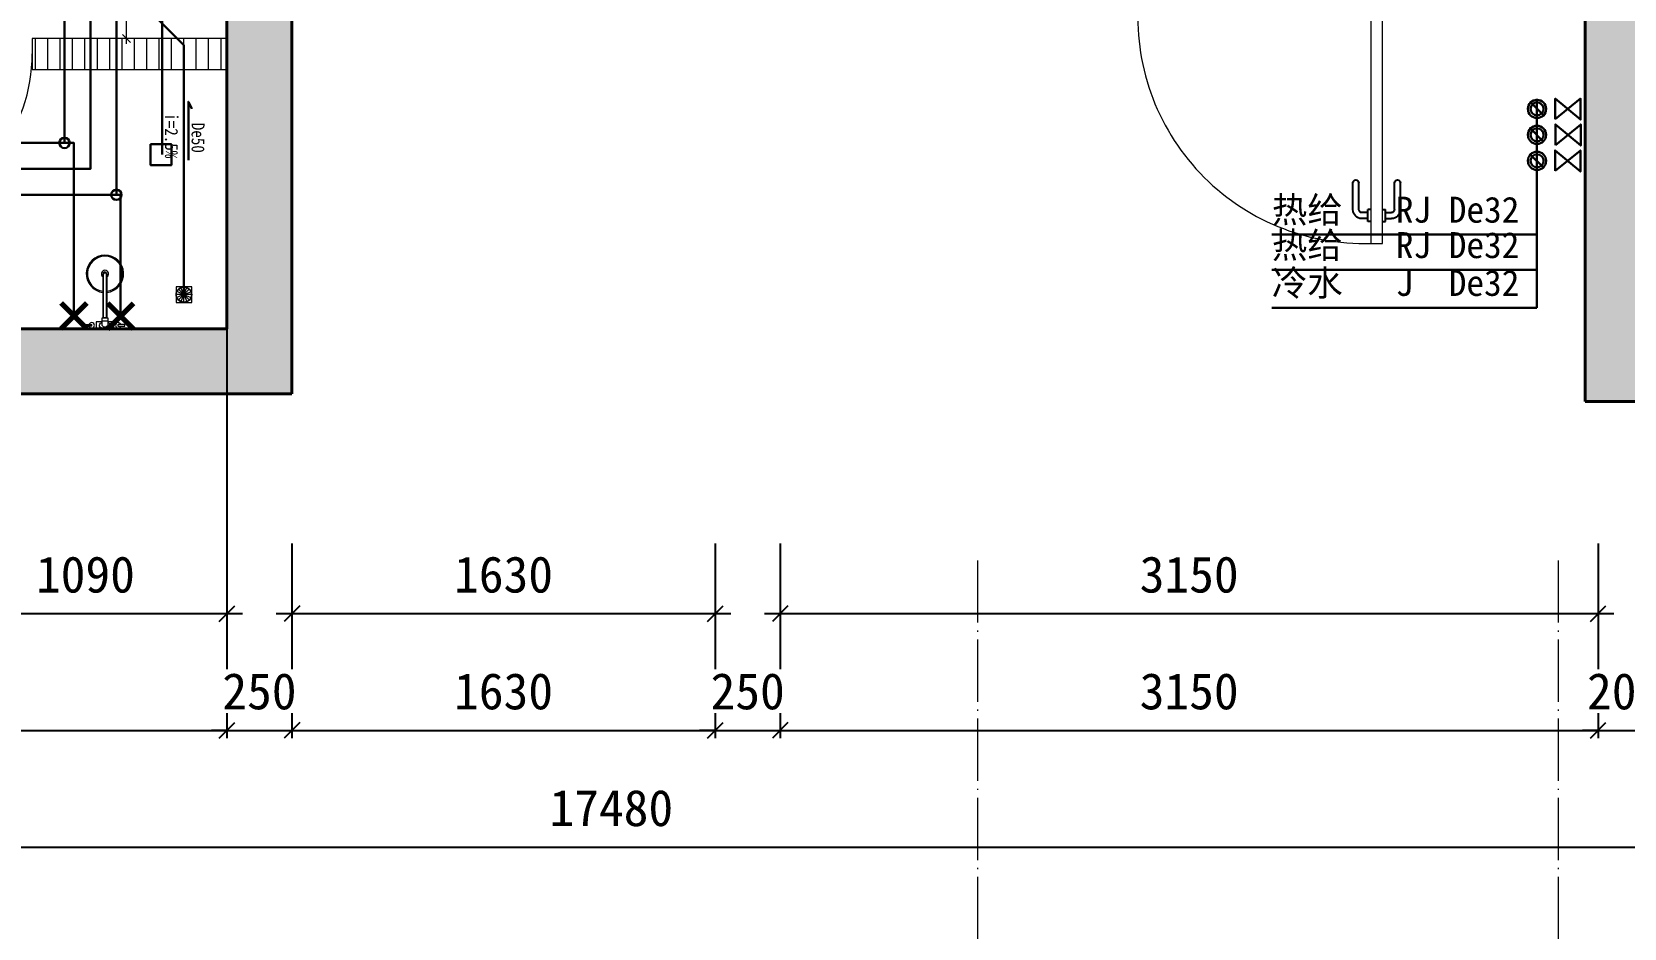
# Model space of a CAD drawing. Header units: millimetres. Extents: x -64529 to 3079702, y -28926 to 77119.
# Drawn here: x -28731 to -22600, y 282 to 3737 of the extents above; entities that cross this region are included whole.
import ezdxf

# ---------------------------------------------------------------- set-up
doc = ezdxf.new("R2010")
doc.units = ezdxf.units.MM
doc.header["$LTSCALE"] = 10
doc.linetypes.add('ACAD_ISO04W100', pattern=[30.5, 24, -3, 0.5, -3])
doc.layers.get('0').update_dxf_attribs({"color": 255})
doc.layers.get('Defpoints').update_dxf_attribs({"color": 255})
for name, color, linetype, lineweight in [('1强弱电插座尺寸', 5, 'Continuous', 0), ('1强电插座布线图', 1, 'Continuous', 30), ('1排水布置图', 1, 'Continuous', 30), ('1浅浅', 251, 'Continuous', 20), ('1给水布置图', 4, 'Continuous', 30), ('1给水平面布置图', 4, 'Continuous', 13), ('A__轴线', 3, 'ACAD_ISO04W100', 0), ('图框', 255, 'Continuous', 0), ('机电', 3, 'Continuous', 0)]:
    doc.layers.add(name, color=color, linetype=linetype, lineweight=lineweight)
doc.layers.add('家具内线', color=8, linetype='Continuous')
doc.styles.get("Standard").update_dxf_attribs({"font": ''})
doc.styles.add('夏建东', font='', dxfattribs={"width": 0.85})
doc.styles.get('Standard').set_extended_font_data('SimSun')
doc.styles.get('夏建东').set_extended_font_data('SimSun')
doc.dimstyles.new('g', dxfattribs={"dimtxt": 100, "dimasz": 31, "dimexe": 21, "dimexo": 30, "dimgap": 31, "dimtad": 1, "dimtih": 1, "dimtoh": 1, "dimdec": 0, "dimrnd": 10, "dimdsep": 46, "dimtxsty": '夏建东', "dimblk": 'OBLIQUE', "dimcen": 2.5, "dimdle": 21, "dimclrd": 5, "dimclre": 5, "dimclrt": 5, "dimadec": 0, "dimazin": 0, "dimtfac": 1, "dimtdec": 0, "dimtmove": 2, "dimatfit": 3, "dimldrblk": 'DOT', "dimfxl": 300, "dimlwd": -1, "dimlwe": -1, "dimarcsym": 1})
doc.dimstyles.new('副本 外标注', dxfattribs={"dimtxt": 140, "dimasz": 60, "dimexe": 30, "dimexo": 30, "dimgap": 80, "dimtad": 1, "dimtoh": 1, "dimdec": 0, "dimtxsty": 'Standard', "dimblk": 'OBLIQUE', "dimcen": 2.5, "dimdle": 60, "dimclrd": 250, "dimclre": 250, "dimclrt": 44, "dimadec": 0, "dimazin": 0, "dimtfac": 1, "dimtdec": 0, "dimtix": 1, "dimtmove": 0, "dimatfit": 3, "dimldrblk": 'DOTSMALL', "dimfxl": 1, "dimtfill": 1, "dimarcsym": 0})

# ---------------------------------------------------------------- blocks, each defined once
blk = doc.blocks.new('热水')
at = {"layer": '图框', "color": 1, "lineweight": 0, "const_width": 40, "elevation": 5662}
for points in [[(228689, 195327), (228490, 195526)], [(228689, 195526), (228490, 195327)]]:
    blk.add_lwpolyline(points, dxfattribs=at)
blk = doc.blocks.new('冷水')
at = {"layer": '图框', "color": 4, "lineweight": 0, "const_width": 40, "elevation": 5662}
for points in [[(228131, 195325), (228330, 195524)], [(228330, 195325), (228131, 195524)]]:
    blk.add_lwpolyline(points, dxfattribs=at)
blk = doc.blocks.new('A$C27FE3D30')
at = {"layer": '机电'}
for p, q in [((-94262, 38463), (-94358, 38463)), ((-94262, 38463), (-94358, 38463)), ((-94166, 38463), (-94358, 38463)), ((-94262, 38463), (-94351, 38501)), ((-94262, 38463), (-94351, 38426)), ((-94262, 38463), (-94330, 38531)), ((-94262, 38463), (-94330, 38396)), ((-94262, 38463), (-94300, 38552)), ((-94262, 38463), (-94300, 38375)), ((-94262, 38367), (-94262, 38559)), ((-94262, 38463), (-94226, 38552)), ((-94262, 38463), (-94195, 38531)), ((-94262, 38463), (-94173, 38499)), ((-94262, 38463), (-94195, 38396)), ((-94262, 38463), (-94226, 38375)), ((-94262, 38463), (-94173, 38428)), ((-94262, 38463), (-94262, 38463))]:
    blk.add_line(p, q, dxfattribs=at)
blk.add_lwpolyline([(-94362, 38363), (-94162, 38363), (-94162, 38563), (-94362, 38563)], close=True, dxfattribs=at)
for radius in [100, 96]:
    blk.add_circle((-94262, 38463), radius, dxfattribs=at)
blk = doc.blocks.new('fewfwfew')
at = {"layer": '家具内线'}
for p, q in [((708216.1, 17817.3), (708216.1, 17730.6)), ((708235.3, 17817.3), (708235.3, 17730.6)), ((708264.2, 17846.2), (708245, 17846.2)), ((708264.2, 17826.9), (708245, 17826.9)), ((708264.2, 17855.9), (708264.2, 17817.3)), ((708273.9, 17855.9), (708264.2, 17855.9)), ((708273.9, 17817.3), (708264.2, 17817.3)), ((708312.4, 17855.9), (708322, 17855.9)), ((708312.4, 17817.3), (708322, 17817.3)), ((708322, 17855.9), (708322, 17817.3)), ((708322, 17846.2), (708341.3, 17846.2)), ((708322, 17826.9), (708341.3, 17826.9)), ((708351, 17817.3), (708351, 17730.6)), ((708370.2, 17817.3), (708370.2, 17730.6))]:
    blk.add_line(p, q, dxfattribs=at)
for centre, radius, start, end in [((708245, 17817.3), 28.9, 90, 180), ((708245, 17817.3), 9.63, 90, 180), ((708341.3, 17817.3), 28.9, 0, 90), ((708341.3, 17817.3), 9.63, 0, 90), ((708225.7, 17730.6), 9.63, 180, 0), ((708360.6, 17730.6), 9.63, 180, 0)]:
    blk.add_arc(centre, radius, start, end, dxfattribs=at)
blk = doc.blocks.new('_Oblique')
at = {"color": 0, "linetype": 'ByBlock', "lineweight": -2}
blk.add_line((-0.5, -0.5), (0.5, 0.5), dxfattribs=at)
blk = doc.blocks.new('*D592')
at = {"layer": '1浅浅', "color": 250, "lineweight": -2, "transparency": 16777216}
for p, q in [((-27730, 1764.5), (-27730, 1464.5)), ((-26100, 1764.5), (-26100, 1464.5)), ((-27790, 1494.5), (-26040, 1494.5))]:
    blk.add_line(p, q, dxfattribs=at)
at = {"layer": 'Defpoints', "color": 0, "lineweight": 30, "transparency": 16777216}
for p in [(-27730, 1794.5), (-26100, 1794.5), (-26100, 1494.5)]:
    blk.add_point(p, dxfattribs=at)
at = {"layer": '1浅浅', "color": 250, "lineweight": -2, "transparency": 16777216, "xscale": 60, "yscale": 60, "zscale": 60, "rotation": 180}
blk.add_blockref('_Oblique', (-27730, 1494.5), dxfattribs=at)
at = {"layer": '1浅浅', "color": 250, "lineweight": -2, "transparency": 16777216, "xscale": 60, "yscale": 60, "zscale": 60}
blk.add_blockref('_Oblique', (-26100, 1494.5), dxfattribs=at)
at = {"layer": '1浅浅', "color": 44, "transparency": 16777216, "insert": (-26915, 1644.5), "char_height": 140, "attachment_point": 5, "bg_fill": 3, "box_fill_scale": 1.1, "bg_fill_color": 256, "bg_fill_true_color": 13158600, "bg_fill_transparency": 14240840}
blk.add_mtext('1630', dxfattribs=at)
blk = doc.blocks.new('_DotSmall')
at = {"color": 0, "linetype": 'ByBlock', "const_width": 0.5}
blk.add_lwpolyline([(-0.0625, 0, 1), (0.0625, 0, 1)], format="xyb", close=True, dxfattribs=at)
blk = doc.blocks.new('*D593')
at = {"layer": '1浅浅', "color": 250, "lineweight": -2, "transparency": 16777216}
for p, q in [((-25850, 1764.5), (-25850, 1464.5)), ((-22700, 1764.5), (-22700, 1464.5)), ((-25910, 1494.5), (-22640, 1494.5))]:
    blk.add_line(p, q, dxfattribs=at)
at = {"layer": 'Defpoints', "color": 0, "lineweight": 30, "transparency": 16777216}
for p in [(-25850, 1794.5), (-22700, 1794.5), (-22700, 1494.5)]:
    blk.add_point(p, dxfattribs=at)
at = {"layer": '1浅浅', "color": 250, "lineweight": -2, "transparency": 16777216, "xscale": 60, "yscale": 60, "zscale": 60, "rotation": 180}
blk.add_blockref('_Oblique', (-25850, 1494.5), dxfattribs=at)
at = {"layer": '1浅浅', "color": 250, "lineweight": -2, "transparency": 16777216, "xscale": 60, "yscale": 60, "zscale": 60}
blk.add_blockref('_Oblique', (-22700, 1494.5), dxfattribs=at)
at = {"layer": '1浅浅', "color": 44, "transparency": 16777216, "insert": (-24275, 1644.5), "char_height": 140, "attachment_point": 5, "bg_fill": 3, "box_fill_scale": 1.1, "bg_fill_color": 256, "bg_fill_true_color": 13158600, "bg_fill_transparency": 3955916}
blk.add_mtext('3150', dxfattribs=at)
blk = doc.blocks.new('*D596')
at = {"layer": '1浅浅', "color": 250, "lineweight": -2, "transparency": 16777216}
for p, q in [((-27730, 1764.5), (-27730, 1014.5)), ((-26100, 1764.5), (-26100, 1014.5)), ((-27790, 1044.5), (-26040, 1044.5))]:
    blk.add_line(p, q, dxfattribs=at)
at = {"layer": 'Defpoints', "color": 0, "lineweight": 30, "transparency": 16777216}
for p in [(-27730, 1794.5), (-26100, 1794.5), (-26100, 1044.5)]:
    blk.add_point(p, dxfattribs=at)
at = {"layer": '1浅浅', "color": 250, "lineweight": -2, "transparency": 16777216, "xscale": 60, "yscale": 60, "zscale": 60, "rotation": 180}
blk.add_blockref('_Oblique', (-27730, 1044.5), dxfattribs=at)
at = {"layer": '1浅浅', "color": 250, "lineweight": -2, "transparency": 16777216, "xscale": 60, "yscale": 60, "zscale": 60}
blk.add_blockref('_Oblique', (-26100, 1044.5), dxfattribs=at)
at = {"layer": '1浅浅', "color": 44, "transparency": 16777216, "insert": (-26915, 1194.5), "char_height": 140, "attachment_point": 5, "bg_fill": 3, "box_fill_scale": 1.1, "bg_fill_color": 256, "bg_fill_true_color": 13158600, "bg_fill_transparency": 14240840}
blk.add_mtext('1630', dxfattribs=at)
blk = doc.blocks.new('*D597')
at = {"layer": '1浅浅', "color": 250, "lineweight": -2, "transparency": 16777216}
for p, q in [((-25850, 1764.5), (-25850, 1014.5)), ((-22700, 1764.5), (-22700, 1014.5)), ((-25910, 1044.5), (-22640, 1044.5))]:
    blk.add_line(p, q, dxfattribs=at)
at = {"layer": 'Defpoints', "color": 0, "lineweight": 30, "transparency": 16777216}
for p in [(-25850, 1794.5), (-22700, 1794.5), (-22700, 1044.5)]:
    blk.add_point(p, dxfattribs=at)
at = {"layer": '1浅浅', "color": 250, "lineweight": -2, "transparency": 16777216, "xscale": 60, "yscale": 60, "zscale": 60, "rotation": 180}
blk.add_blockref('_Oblique', (-25850, 1044.5), dxfattribs=at)
at = {"layer": '1浅浅', "color": 250, "lineweight": -2, "transparency": 16777216, "xscale": 60, "yscale": 60, "zscale": 60}
blk.add_blockref('_Oblique', (-22700, 1044.5), dxfattribs=at)
at = {"layer": '1浅浅', "color": 44, "transparency": 16777216, "insert": (-24275, 1194.5), "char_height": 140, "attachment_point": 5, "bg_fill": 3, "box_fill_scale": 1.1, "bg_fill_color": 256, "bg_fill_true_color": 13158600, "bg_fill_transparency": 14240324}
blk.add_mtext('3150', dxfattribs=at)
blk = doc.blocks.new('*D599')
at = {"layer": '1浅浅', "color": 250, "lineweight": -2, "transparency": 16777216}
for p, q in [((-35240, 1764.5), (-35240, 564.5)), ((-17760, 1764.5), (-17760, 564.5)), ((-35300, 594.5), (-17700, 594.5))]:
    blk.add_line(p, q, dxfattribs=at)
at = {"layer": 'Defpoints', "color": 0, "lineweight": 30, "transparency": 16777216}
for p in [(-35240, 1794.5), (-17760, 1794.5), (-17760, 594.5)]:
    blk.add_point(p, dxfattribs=at)
at = {"layer": '1浅浅', "color": 250, "lineweight": -2, "transparency": 16777216, "xscale": 60, "yscale": 60, "zscale": 60, "rotation": 180}
blk.add_blockref('_Oblique', (-35240, 594.5), dxfattribs=at)
at = {"layer": '1浅浅', "color": 250, "lineweight": -2, "transparency": 16777216, "xscale": 60, "yscale": 60, "zscale": 60}
blk.add_blockref('_Oblique', (-17760, 594.5), dxfattribs=at)
at = {"layer": '1浅浅', "color": 44, "transparency": 16777216, "insert": (-26500, 744.5), "char_height": 140, "attachment_point": 5, "bg_fill": 3, "box_fill_scale": 1.1, "bg_fill_color": 256, "bg_fill_true_color": 13158600, "bg_fill_transparency": 14240840}
blk.add_mtext('17480', dxfattribs=at)
blk = doc.blocks.new('*D619')
at = {"layer": '1浅浅', "color": 250, "lineweight": -2, "transparency": 16777216}
for p, q in [((-30320, 2861.5), (-30320, 1014.5)), ((-27980, 2861.5), (-27980, 1014.5)), ((-30380, 1044.5), (-27920, 1044.5))]:
    blk.add_line(p, q, dxfattribs=at)
at = {"layer": 'Defpoints', "color": 0, "lineweight": 30, "transparency": 16777216}
for p in [(-30320, 2891.5), (-27980, 2891.5), (-27980, 1044.5)]:
    blk.add_point(p, dxfattribs=at)
at = {"layer": '1浅浅', "color": 250, "lineweight": -2, "transparency": 16777216, "xscale": 60, "yscale": 60, "zscale": 60, "rotation": 180}
blk.add_blockref('_Oblique', (-30320, 1044.5), dxfattribs=at)
at = {"layer": '1浅浅', "color": 250, "lineweight": -2, "transparency": 16777216, "xscale": 60, "yscale": 60, "zscale": 60}
blk.add_blockref('_Oblique', (-27980, 1044.5), dxfattribs=at)
at = {"layer": '1浅浅', "color": 44, "transparency": 16777216, "insert": (-29150, 1194.5), "char_height": 140, "attachment_point": 5, "bg_fill": 3, "box_fill_scale": 1.1, "bg_fill_color": 256, "bg_fill_true_color": 13158600, "bg_fill_transparency": 14240840}
blk.add_mtext('2340', dxfattribs=at)
blk = doc.blocks.new('*D625')
at = {"layer": '1浅浅', "color": 250, "lineweight": -2, "transparency": 16777216}
for p, q in [((-27980, 1464.5), (-27980, 1014.5)), ((-27730, 1464.5), (-27730, 1014.5)), ((-27980, 1044.5), (-28040, 1044.5)), ((-27980, 1044.5), (-27730, 1044.5)), ((-27730, 1044.5), (-27670, 1044.5))]:
    blk.add_line(p, q, dxfattribs=at)
at = {"layer": 'Defpoints', "color": 0, "lineweight": 30, "transparency": 16777216}
for p in [(-27980, 1494.5), (-27730, 1494.5), (-27730, 1044.5)]:
    blk.add_point(p, dxfattribs=at)
at = {"layer": '1浅浅', "color": 250, "lineweight": -2, "transparency": 16777216, "xscale": 60, "yscale": 60, "zscale": 60}
blk.add_blockref('_Oblique', (-27980, 1044.5), dxfattribs=at)
at = {"layer": '1浅浅', "color": 250, "lineweight": -2, "transparency": 16777216, "xscale": 60, "yscale": 60, "zscale": 60, "rotation": 180}
blk.add_blockref('_Oblique', (-27730, 1044.5), dxfattribs=at)
at = {"layer": '1浅浅', "color": 44, "transparency": 16777216, "insert": (-27855, 1194.5), "char_height": 140, "attachment_point": 5, "bg_fill": 3, "box_fill_scale": 1.1, "bg_fill_color": 256, "bg_fill_true_color": 13158600, "bg_fill_transparency": 3955916}
blk.add_mtext('250', dxfattribs=at)
blk = doc.blocks.new('*D626')
at = {"layer": '1浅浅', "color": 250, "lineweight": -2, "transparency": 16777216}
for p, q in [((-26100, 1464.5), (-26100, 1014.5)), ((-25850, 1464.5), (-25850, 1014.5)), ((-26100, 1044.5), (-26160, 1044.5)), ((-26100, 1044.5), (-25850, 1044.5)), ((-25850, 1044.5), (-25790, 1044.5))]:
    blk.add_line(p, q, dxfattribs=at)
at = {"layer": 'Defpoints', "color": 0, "lineweight": 30, "transparency": 16777216}
for p in [(-26100, 1494.5), (-25850, 1494.5), (-25850, 1044.5)]:
    blk.add_point(p, dxfattribs=at)
at = {"layer": '1浅浅', "color": 250, "lineweight": -2, "transparency": 16777216, "xscale": 60, "yscale": 60, "zscale": 60}
blk.add_blockref('_Oblique', (-26100, 1044.5), dxfattribs=at)
at = {"layer": '1浅浅', "color": 250, "lineweight": -2, "transparency": 16777216, "xscale": 60, "yscale": 60, "zscale": 60, "rotation": 180}
blk.add_blockref('_Oblique', (-25850, 1044.5), dxfattribs=at)
at = {"layer": '1浅浅', "color": 44, "transparency": 16777216, "insert": (-25975, 1194.5), "char_height": 140, "attachment_point": 5, "bg_fill": 3, "box_fill_scale": 1.1, "bg_fill_color": 256, "bg_fill_true_color": 13158600, "bg_fill_transparency": 14240324}
blk.add_mtext('250', dxfattribs=at)
blk = doc.blocks.new('*D627')
at = {"layer": '1浅浅', "color": 250, "lineweight": -2, "transparency": 16777216}
for p, q in [((-22700, 1464.5), (-22700, 1014.5)), ((-22500, 1464.5), (-22500, 1014.5)), ((-22700, 1044.5), (-22760, 1044.5)), ((-22700, 1044.5), (-22500, 1044.5)), ((-22500, 1044.5), (-22440, 1044.5))]:
    blk.add_line(p, q, dxfattribs=at)
at = {"layer": 'Defpoints', "color": 0, "lineweight": 30, "transparency": 16777216}
for p in [(-22700, 1494.5), (-22500, 1494.5), (-22500, 1044.5)]:
    blk.add_point(p, dxfattribs=at)
at = {"layer": '1浅浅', "color": 250, "lineweight": -2, "transparency": 16777216, "xscale": 60, "yscale": 60, "zscale": 60}
blk.add_blockref('_Oblique', (-22700, 1044.5), dxfattribs=at)
at = {"layer": '1浅浅', "color": 250, "lineweight": -2, "transparency": 16777216, "xscale": 60, "yscale": 60, "zscale": 60, "rotation": 180}
blk.add_blockref('_Oblique', (-22500, 1044.5), dxfattribs=at)
at = {"layer": '1浅浅', "color": 44, "transparency": 16777216, "insert": (-22600, 1194.5), "char_height": 140, "attachment_point": 5, "bg_fill": 3, "box_fill_scale": 1.1, "bg_fill_color": 256, "bg_fill_true_color": 13158600, "bg_fill_transparency": 11452508}
blk.add_mtext('200', dxfattribs=at)
blk = doc.blocks.new('20180421.144813')
at = {"layer": 'A__轴线'}
for p, q in [((13374.5, 2405.4), (13374.5, 800)), ((15610.5, 2405.4), (15610.5, 800))]:
    blk.add_line(p, q, dxfattribs=at)
blk = doc.blocks.new('*D684')
at = {"layer": '1强弱电插座尺寸', "color": 5, "transparency": 16777216}
for p, q in [((-28367.1, 4542.5), (-28367.1, 4197.5)), ((-28010, 4521.5), (-28388.1, 4521.5)), ((-28367.1, 3690.5), (-28367.1, 4035.5)), ((-28010, 3711.5), (-28388.1, 3711.5))]:
    blk.add_line(p, q, dxfattribs=at)
at = {"layer": 'Defpoints', "color": 0, "lineweight": 30, "transparency": 16777216}
for p in [(-27980, 4521.5), (-28367.1, 3711.5), (-27980, 3711.5)]:
    blk.add_point(p, dxfattribs=at)
at = {"layer": '1强弱电插座尺寸', "color": 5, "transparency": 16777216, "xscale": 31, "yscale": 31, "zscale": 31}
for p, rotation in [((-28367.1, 4521.5), 90), ((-28367.1, 3711.5), 270)]:
    blk.add_blockref('_Oblique', p, dxfattribs=dict(at, rotation=rotation))
at = {"layer": '1强弱电插座尺寸', "color": 5, "transparency": 16777216, "insert": (-28367.1, 4116.5), "char_height": 100, "attachment_point": 5, "style": '夏建东'}
blk.add_mtext('810', dxfattribs=at)
blk = doc.blocks.new('_Dot')
at = {"color": 0, "linetype": 'ByBlock', "lineweight": -2}
blk.add_line((-0.5, 0), (-1, 0), dxfattribs=at)
at = {"color": 0, "linetype": 'ByBlock', "const_width": 0.5}
blk.add_lwpolyline([(-0.25, 0, 1), (0.25, 0, 1)], format="xyb", close=True, dxfattribs=at)
blk = doc.blocks.new('*D649')
at = {"layer": '1浅浅', "color": 250, "lineweight": -2, "transparency": 16777216}
for p, q in [((-29070, 2861.5), (-29070, 1464.5)), ((-27980, 2861.5), (-27980, 1464.5)), ((-29130, 1494.5), (-27920, 1494.5))]:
    blk.add_line(p, q, dxfattribs=at)
at = {"layer": 'Defpoints', "color": 0, "lineweight": 30, "transparency": 16777216}
for p in [(-29070, 2891.5), (-27980, 2891.5), (-27980, 1494.5)]:
    blk.add_point(p, dxfattribs=at)
at = {"layer": '1浅浅', "color": 250, "lineweight": -2, "transparency": 16777216, "xscale": 60, "yscale": 60, "zscale": 60, "rotation": 180}
blk.add_blockref('_Oblique', (-29070, 1494.5), dxfattribs=at)
at = {"layer": '1浅浅', "color": 250, "lineweight": -2, "transparency": 16777216, "xscale": 60, "yscale": 60, "zscale": 60}
blk.add_blockref('_Oblique', (-27980, 1494.5), dxfattribs=at)
at = {"layer": '1浅浅', "color": 44, "transparency": 16777216, "insert": (-28525, 1644.5), "char_height": 140, "attachment_point": 5, "bg_fill": 3, "box_fill_scale": 1.1, "bg_fill_color": 256, "bg_fill_true_color": 13158600, "bg_fill_transparency": 11485132}
blk.add_mtext('1090', dxfattribs=at)

msp = doc.modelspace()

# ---------------------------------------------------------------- hatches: boundary and pattern name
at = {"layer": '1浅浅'}
h = msp.add_hatch(color=251, dxfattribs=at)
h.dxf.hatch_style = 1
h.paths.add_polyline_path([(-35490, 3071.5), (-35240, 3071.5), (-35240, 2591.5), (-27980, 2591.5), (-27980, 6651.5), (-27980, 6851.5), (-27730, 6851.5), (-27730, 2341.5), (-35490, 2341.5)])
h = msp.add_hatch(color=251, dxfattribs=at)
h.dxf.hatch_style = 1
h.paths.add_polyline_path([(-22500, 6651.5), (-22700, 6651.5), (-22700, 4111.5), (-22500, 4111.5)])
h.paths.add_polyline_path([(-19040, 2631.5), (-19040, 2701.5), (-19290, 2701.5), (-19290, 2561.5), (-22500, 2561.5), (-22500, 4111.5), (-23500, 4111.5), (-23500, 3861.5), (-22750, 3861.5), (-22750, 2311.5), (-19040, 2311.5)])
h.paths.add_polyline_path([(-17510, 2631.5), (-17760, 2631.5), (-19040, 2631.5), (-19040, 2381.5), (-17510, 2381.5)])
h.paths.add_polyline_path([(-17510, 4631.5), (-17760, 4631.5), (-17760, 4231.5), (-19290, 4231.5), (-19290, 4081.5), (-19290, 3911.5), (-19040, 3911.5), (-19040, 3981.5), (-17510, 3981.5)])
at = {"layer": '1浅浅', "lineweight": 0}
h = msp.add_hatch(dxfattribs=at)
h.set_pattern_fill('ANSI31', color=251, scale=15, angle=45, style=0)
h.set_pattern_definition([(90, (-28765, 3591.55), (-47.625, 0), [])])
h.paths.add_polyline_path([(-28730, 3591.5), (-27980, 3591.5), (-27980, 3711.5), (-28730, 3711.5)])

# ---------------------------------------------------------------- linework, layer by layer
at = {"layer": '1强电插座布线图', "color": 2, "linetype": 'Continuous', "lineweight": 30}
msp.add_lwpolyline([(-27148, 12511.5), (-27148, 12087.7, 0.414214), (-27048, 11987.7), (-25933.8, 11987.7, -0.414214), (-25833.8, 11887.7), (-25833.8, 7909.9, -0.414214), (-25933.8, 7809.9), (-28130, 7809.9, 0.414214), (-28230, 7709.9), (-28230, 3263.3)], format="xyb", dxfattribs=at)
msp.add_lwpolyline([(-28274.2, 3303.3), (-28194.2, 3303.3), (-28194.2, 3223.3), (-28274.2, 3223.3)], close=True, dxfattribs=at)
at = {"layer": '1排水布置图', "linetype": 'Continuous', "lineweight": 30}
msp.add_lwpolyline([(-28146, 2724.1), (-28146, 3685), (-28246, 3785), (-28290.9, 3785)], dxfattribs=at)
at = {"layer": '1排水布置图', "elevation": 0}
msp.add_lwpolyline([(-28128.6, 3242.5), (-28128.6, 3467.2), (-28115.7, 3440.4)], dxfattribs=at)
at = {"layer": '1浅浅', "color": 251, "lineweight": 40}
for p, q in [((-27980, 4651.5), (-27980, 2591.5)), ((-27980, 3954.8), (-27980, 2591.5)), ((-27730, 3861.5), (-27730, 2341.5)), ((-22750, 3861.5), (-22750, 2311.5)), ((-27980, 2591.5), (-27980, 3591.5)), ((-27980, 2591.5), (-27980, 3491.5)), ((-35240, 2591.5), (-27980, 2591.5)), ((-27980, 2591.5), (-29499.9, 2591.5)), ((-27980, 2591.5), (-28880, 2591.5)), ((-35490, 2341.5), (-27730, 2341.5)), ((-35490, 2341.5), (-27730, 2341.5)), ((-22750, 2311.5), (-19040, 2311.5))]:
    msp.add_line(p, q, dxfattribs=at)
at = {"layer": '1浅浅', "color": 251, "ltscale": 0.05}
msp.add_line((-28461.1, 2623.5), (-28438.8, 2623.5), dxfattribs=at)
at = {"layer": '1浅浅', "color": 251, "lineweight": 15}
msp.add_lwpolyline([(-23530, 3862), (-23575.9, 3861.9), (-23575.9, 2921), (-23530, 2921.2)], close=True, dxfattribs=at)
at = {"layer": '1浅浅', "color": 251}
msp.add_lwpolyline([(-28730, 3591.5), (-27980, 3591.5), (-27980, 3711.5), (-28730, 3711.5)], close=True, dxfattribs=at)
at = {"layer": '1浅浅', "color": 251, "ltscale": 0.05}
for points in [[(-28442.8, 2804), (-28442.8, 2634.8), (-28457.2, 2634.8), (-28457.2, 2804)], [(-28445, 2804), (-28445, 2634.8), (-28454.9, 2634.8), (-28454.9, 2804)], [(-28501.2, 2602.8), (-28527, 2602.8), (-28527, 2608.2), (-28501.2, 2608.2)], [(-28461.1, 2619.5), (-28484.1, 2619.5), (-28484.1, 2591.5), (-28415.9, 2591.5), (-28415.9, 2619.5), (-28438.8, 2619.5)], [(-28461.1, 2605.5), (-28461.1, 2634.8), (-28438.8, 2634.8), (-28438.8, 2605.5)], [(-28398.7, 2602.8), (-28372.9, 2602.8), (-28372.9, 2608.2), (-28398.7, 2608.2)]]:
    msp.add_lwpolyline(points, dxfattribs=at)
at = {"layer": '1浅浅', "color": 251, "lineweight": 9}
for centre, radius, start, end in [((-23601, 3792.6), 871.8, 175.43088, 271.65009), ((-29361, 3651.5), 631, 321.48717, 0)]:
    msp.add_arc(centre, radius, start, end, dxfattribs=at)
at = {"layer": '1浅浅', "color": 251, "ltscale": 0.05}
for centre, radius, start, end in [((-28450, 2804), 72, 276.14194, 263.85806), ((-28450, 2804), 67.5, 276.14194, 263.85806), ((-28450, 2804), 13.7, 301.68906, 238.31094), ((-28450, 2804), 7.22, 0, 180), ((-28450, 2804), 4.97, 0, 180), ((-28501.2, 2605.5), 10.5, 194.80566, 165.19434), ((-28503.2, 2605.5), 3.3, 305.40497, 54.59503), ((-28450, 2613.8), 13.9, 216.66297, 323.33703), ((-28398.7, 2605.5), 10.5, 14.80566, 345.19434), ((-28396.8, 2605.5), 3.3, 125.40497, 234.59503)]:
    msp.add_arc(centre, radius, start, end, dxfattribs=at)
at = {"layer": '1浅浅', "color": 251, "ltscale": 0.05, "extrusion": (0, 0, -1)}
msp.add_ellipse((-28450, 2605.5), major_axis=(21.5, 0), ratio=0.568478, start_param=-1.025813, end_param=4.167405, dxfattribs=at)
at = {"layer": '1给水平面布置图', "linetype": 'Continuous', "lineweight": 30}
for p, q in [((-22963.7, 3467.7), (-22907.3, 3411.3)), ((-22965.1, 3367.7), (-22908.7, 3311.3)), ((-22964.6, 3267.1, 0), (-22908.2, 3210.7, 0))]:
    msp.add_line(p, q, dxfattribs=at)
at = {"layer": '1给水平面布置图', "color": 1, "linetype": 'Continuous', "lineweight": 30}
for points in [[(-19668.4, 2598.5), (-19668.4, 3339.5), (-21485.9, 3339.5), (-21485.9, 6490.4), (-17968.2, 6490.4), (-17968.2, 6590.4), (-21485.9, 6590.4), (-21485.9, 7415.4), (-22350.7, 7415.4), (-22350.7, 15686.1), (-27453.4, 15686.1), (-27453.4, 17010.2), (-27553.4, 17010.2), (-27553.4, 15586.1), (-22450.7, 15586.1), (-22450.7, 7415.4), (-28505.7, 7415.4), (-28505.7, 3208.6), (-29825.7, 3208.6), (-29825.7, 3108.6), (-28405.7, 3108.6), (-28405.7, 7315.4)], [(-28389.6, 2641.3), (-28389.6, 3108.6), (-28405.7, 3108.6)]]:
    msp.add_lwpolyline(points, dxfattribs=at)
at = {"layer": '1给水平面布置图', "linetype": 'Continuous', "lineweight": 30}
for points in [[(-19568.4, 2598.5), (-19568.4, 3439.5), (-21385.9, 3439.5), (-21385.9, 7515.4), (-28605.7, 7515.4), (-28605.7, 3308.6)], [(-22865.4, 3400.4), (-22865.4, 3479.7), (-22767.7, 3398.2), (-22767.7, 3479.7), (-22865.4, 3400.4)], [(-22864.7, 3300.4), (-22864.7, 3379.7), (-22767, 3298.2), (-22767, 3379.7), (-22864.7, 3300.4)], [(-28605.7, 3308.6), (-30005.5, 3308.6), (-30005.5, 2941.9)], [(-28569.4, 2641.9), (-28569.4, 3308.6), (-28605.7, 3308.6)], [(-22865.9, 3200.4), (-22865.9, 3279.7), (-22768.2, 3198.2), (-22768.2, 3279.7), (-22865.9, 3200.4)]]:
    msp.add_lwpolyline(points, dxfattribs=at)
at = {"layer": '1给水平面布置图', "linetype": 'Continuous', "lineweight": 30, "elevation": 0}
msp.add_lwpolyline([(-22936.4, 2673.1), (-22936.4, 3478.6)], dxfattribs=at)
at = {"layer": '1给水平面布置图', "color": 4, "lineweight": 30, "elevation": 0}
for points in [[(-23956.5, 2955.4), (-22936.4, 2955.4)], [(-23956.5, 2818.9), (-22936.4, 2818.9)], [(-23956.5, 2673.1), (-22936.4, 2673.1)]]:
    msp.add_lwpolyline(points, dxfattribs=at)
at = {"layer": '1给水平面布置图', "linetype": 'Continuous', "lineweight": 30}
for centre, radius in [((-22935.5, 3439.5), 35), ((-22935.5, 3439.5), 25), ((-22935.5, 3339.5), 35), ((-28605.7, 3308.6), 20), ((-22935.5, 3339.5), 25), ((-22935.5, 3239.5), 35), ((-22935.5, 3239.5), 25)]:
    msp.add_circle(centre, radius, dxfattribs=at)
at = {"layer": '1给水平面布置图', "color": 1, "linetype": 'Continuous', "lineweight": 30}
msp.add_circle((-28405.7, 3108.6), 20, dxfattribs=at)

# ---------------------------------------------------------------- block references
at = {"layer": '1排水布置图', "lineweight": 0, "xscale": 0.3018150581046939, "yscale": 0.3018150581046939, "zscale": 0.3018150580482836}
msp.add_blockref('A$C27FE3D30', (303.8, -8884.7), dxfattribs=at)
at = {"layer": '1浅浅', "color": 251, "lineweight": 0, "xscale": -1.190698254329618, "yscale": 1.19069825434417, "zscale": 1.190698254342619, "rotation": 180}
msp.add_blockref('fewfwfew', (-866916.4, 24266.5), dxfattribs=at)
at = {"layer": '1给水布置图', "color": 7, "xscale": -0.5, "yscale": 0.5, "zscale": 0.5, "rotation": 180}
for name in ['冷水', '热水']:
    msp.add_blockref(name, (-142684.5, 100354.3, -2830.9), dxfattribs=at)

# ---------------------------------------------------------------- texts
at = {"layer": '1排水布置图', "char_height": 50, "width": 69.646, "attachment_point": 3, "rotation": 270, "style": '夏建东'}
for s, insert in [('i=2.5%', (-28168.6, 3249.4, 0)), ('De50', (-28066.2, 3270.4, 0))]:
    msp.add_mtext(s, dxfattribs=dict(at, insert=insert))
at = {"layer": '1给水平面布置图', "color": 4, "lineweight": 30, "char_height": 100, "attachment_point": 1}
for s, insert in [('{\\C1;热给   RJ De32}', (-23956.5, 3101.2, 0)), ('{\\C1;热给   RJ De32}', (-23956.5, 2964.7, 0)), ('{\\C256;冷水 }  J  De32', (-23956.5, 2818.9, 0))]:
    msp.add_mtext(s, dxfattribs=dict(at, insert=insert))

# ---------------------------------------------------------------- dimensions: what is measured, and where the dimension line sits
at = {"layer": '1强弱电插座尺寸', "color": 5}
dim = msp.add_linear_dim(base=(-28367.1, 3711.5), p1=(-27980, 4521.5), p2=(-27980, 3711.5), angle=90, dimstyle='g', dxfattribs=at)
dim.commit()
dim.dimension.update_dxf_attribs({"geometry": '*D684', "text_midpoint": (-28367.1, 4116.5)})
at = {"layer": '1浅浅', "color": 251}
for base, p1, p2, picture, middle in [((-26100, 1494.5), (-27730, 1794.5), (-26100, 1794.5), '*D592', (-26915, 1644.5)), ((-22700, 1494.5), (-25850, 1794.5), (-22700, 1794.5), '*D593', (-24275, 1644.5))]:
    dim = msp.add_linear_dim(base=base, p1=p1, p2=p2, dimstyle='副本 外标注', dxfattribs=at)
    dim.commit()
    dim.dimension.update_dxf_attribs({"geometry": picture, "text_midpoint": middle})

# ---------------------------------------------------------------- next in the draw order: dimensions: what is measured, and where the dimension line sits
for base, p1, p2, picture, middle in [((-26100, 1044.5), (-27730, 1794.5), (-26100, 1794.5), '*D596', (-26915, 1194.5)), ((-22700, 1044.5), (-25850, 1794.5), (-22700, 1794.5), '*D597', (-24275, 1194.5))]:
    dim = msp.add_linear_dim(base=base, p1=p1, p2=p2, dimstyle='副本 外标注', dxfattribs=at)
    dim.commit()
    dim.dimension.update_dxf_attribs({"geometry": picture, "text_midpoint": middle})

# ---------------------------------------------------------------- next in the draw order: dimensions: what is measured, and where the dimension line sits
dim = msp.add_linear_dim(base=(-17760, 594.5), p1=(-35240, 1794.5), p2=(-17760, 1794.5), dimstyle='副本 外标注', dxfattribs=at)
dim.commit()
dim.dimension.update_dxf_attribs({"geometry": '*D599', "text_midpoint": (-26500, 744.5)})

# ---------------------------------------------------------------- next in the draw order: dimensions: what is measured, and where the dimension line sits
for base, p1, p2, picture, middle in [((-27980, 1044.5), (-30320, 2891.5), (-27980, 2891.5), '*D619', (-29150, 1194.5)), ((-25850, 1044.5), (-26100, 1494.5), (-25850, 1494.5), '*D626', (-25975, 1194.5)), ((-22500, 1044.5), (-22700, 1494.5), (-22500, 1494.5), '*D627', (-22600, 1194.5))]:
    dim = msp.add_linear_dim(base=base, p1=p1, p2=p2, dimstyle='副本 外标注', dxfattribs=at)
    dim.commit()
    dim.dimension.update_dxf_attribs({"geometry": picture, "text_midpoint": middle})

# ---------------------------------------------------------------- next in the draw order: dimensions: what is measured, and where the dimension line sits
dim = msp.add_linear_dim(base=(-27730, 1044.5), p1=(-27980, 1494.5), p2=(-27730, 1494.5), dimstyle='副本 外标注', dxfattribs=at)
dim.commit()
dim.dimension.update_dxf_attribs({"geometry": '*D625', "text_midpoint": (-27855, 1194.5)})

# ---------------------------------------------------------------- next in the draw order: block references
msp.add_blockref('20180421.144813', (-38464.5, -705.5), dxfattribs=at)

# ---------------------------------------------------------------- next in the draw order: dimensions: what is measured, and where the dimension line sits
dim = msp.add_linear_dim(base=(-27980, 1494.5), p1=(-29070, 2891.5), p2=(-27980, 2891.5), dimstyle='副本 外标注', dxfattribs=at)
dim.commit()
dim.dimension.update_dxf_attribs({"geometry": '*D649', "text_midpoint": (-28525, 1644.5)})

doc.saveas('drawing.dxf')
